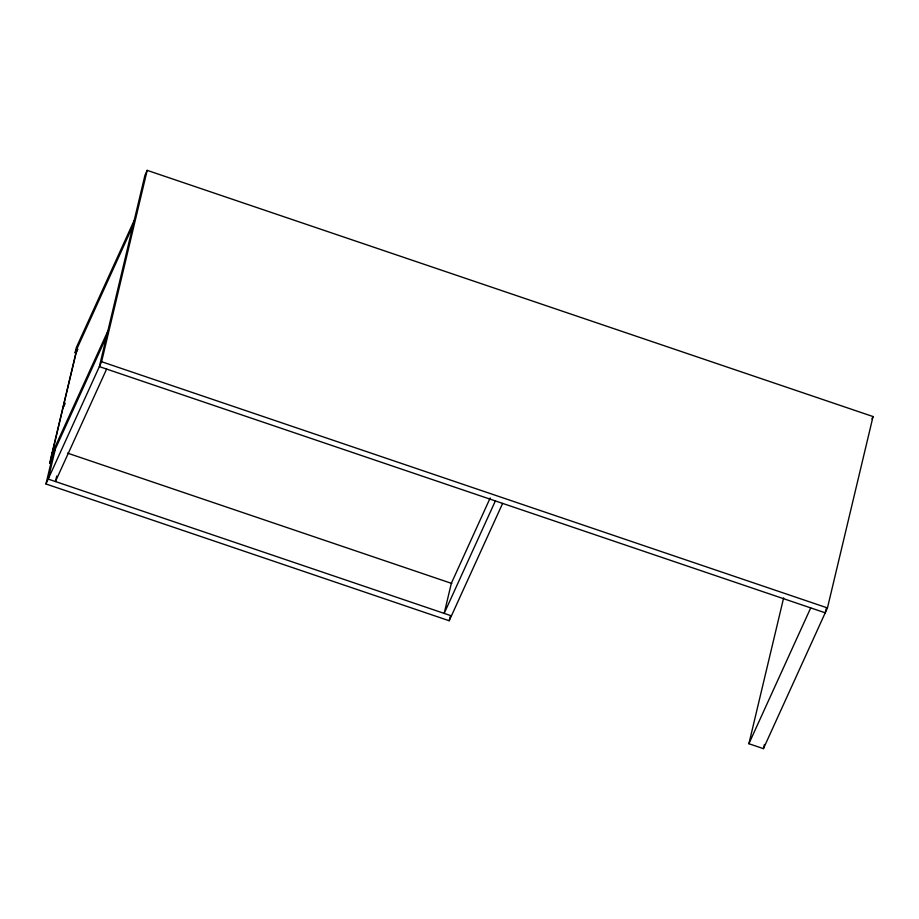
<?xml version="1.0" encoding="UTF-8"?>
<svg xmlns="http://www.w3.org/2000/svg" width="919" height="919" viewBox="0 0 919 919"><rect width="100%" height="100%" fill="white"/><g stroke="black" fill="none" stroke-linecap="round" stroke-linejoin="round"><path stroke-width="1.38" d="M77.276 348.037L50.89 458.765L106.535 336.515M502.624 503.394L449.207 620.75L45.95 483.968L53.118 453.883M55.347 448.989L48.179 479.075L451.436 615.856M55.76 480.166L56.737 476.065M45.95 483.968L101.595 361.718L147.178 170.348L873.05 416.56L827.456 607.93L763.413 748.652L748.893 743.724L783.631 597.913M449.207 620.75L450.184 616.649M763.413 748.652L764.401 744.482M826.227 608.631L825.239 612.824L99.367 366.612L144.961 175.242L147.178 170.348M134.208 220.376L76.334 347.508L75.048 352.93L132.91 225.787M77.862 349.22L75.634 354.102L62.802 407.967L65.031 403.073M64.812 403.981L62.595 408.863L49.615 463.325L51.843 458.443M52.188 453.354L107.822 331.104M55.439 481.533L106.627 369.07M490.183 497.983L451.344 583.312L444.176 613.398L495.364 500.924M871.936 419.007L873.05 416.56M748.893 743.724L810.719 607.896M101.595 361.718L827.456 607.93M67.569 453.136L451.815 583.473"/></g></svg>
